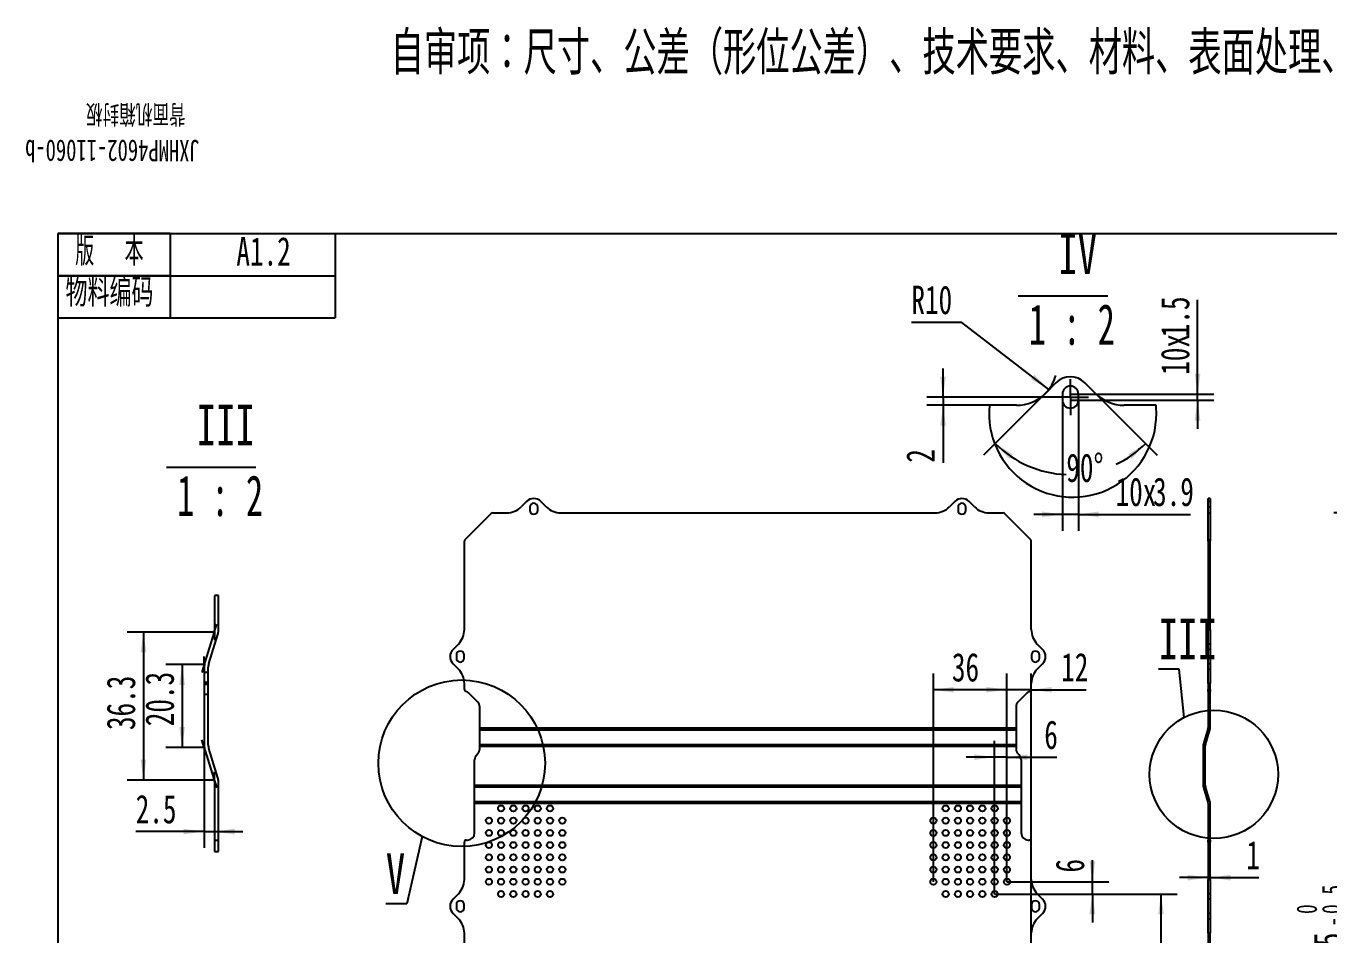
# Model space of a CAD drawing. Extents: x 10 to 515, y -34 to 231.
# Drawn here: x 10.3 to 170, y 119.4 to 230.9 of the extents above; entities that cross this region are included whole.
import ezdxf

# ---------------------------------------------------------------- set-up
doc = ezdxf.new("R2010")
doc.units = 0
doc.linetypes.add('SLD-SOLID', pattern=[0])
doc.layers.get('0').update_dxf_attribs({"linetype": 'CONTINUOUS'})
for name, color, linetype in [('FORMAT', 7, 'SLD-SOLID'), ('细实线层', 7, 'SLD-SOLID'), ('轮廓实线层', 7, 'SLD-SOLID')]:
    doc.layers.add(name, color=color, linetype=linetype)
doc.styles.add('SLDTEXTSTYLE0', font='TXT', dxfattribs={"width": 0.7, "bigfont": 'bigfont'})
doc.styles.add('SLDTEXTSTYLE1', font='TXT', dxfattribs={"width": 0.7})
doc.styles.add('SLDTEXTSTYLE26', font='TXT', dxfattribs={"width": 0.6, "bigfont": 'bigfont'})
doc.styles.add('SLDTEXTSTYLE27', font='TXT', dxfattribs={"width": 0.62})
doc.dimstyles.new('SLDDIMSTYLE1', dxfattribs={"dimtxt": 3.5, "dimasz": 2.5, "dimexe": 0, "dimexo": 0.0625, "dimgap": 0.875, "dimtad": 2, "dimlfac": 4, "dimrnd": 1e-09, "dimzin": 12, "dimtxsty": 'SLDTEXTSTYLE1', "dimsah": 1, "dimcen": 0.09, "dimazin": 3, "dimtfac": 1, "dimtmove": 0, "dimatfit": 3, "dimtolj": 1, "dimtzin": 12})
doc.dimstyles.new('SLDDIMSTYLE10', dxfattribs={"dimtxt": 3.5, "dimasz": 2.5, "dimexe": 0, "dimexo": 0.0625, "dimgap": 0.875, "dimtad": 0, "dimtih": 1, "dimtoh": 1, "dimlfac": 2, "dimrnd": 1e-09, "dimzin": 12, "dimtxsty": 'SLDTEXTSTYLE1', "dimsah": 1, "dimcen": 0, "dimazin": 3, "dimtfac": 1, "dimtofl": 0, "dimtmove": 0, "dimatfit": 3, "dimtolj": 1, "dimtzin": 12})
doc.dimstyles.new('SLDDIMSTYLE2', dxfattribs={"dimtxt": 0.18, "dimasz": 2.5, "dimexe": 0, "dimexo": 0.0625, "dimgap": 0, "dimtad": 0, "dimtih": 1, "dimtoh": 1, "dimdec": 0, "dimrnd": 1e-09, "dimzin": 0, "dimtxsty": 'STANDARD', "dimblk1": 'NONE', "dimblk2": 'NONE', "dimsah": 1, "dimcen": 0.09, "dimazin": 3, "dimtfac": 2.5, "dimtdec": 0, "dimtofl": 0, "dimtmove": 0, "dimatfit": 3, "dimtolj": 1, "dimtzin": 0})
doc.dimstyles.new('SLDDIMSTYLE3', dxfattribs={"dimtxt": 3.5, "dimasz": 2.5, "dimexe": 0, "dimexo": 0.0625, "dimgap": 0.875, "dimtad": 2, "dimlfac": 4, "dimrnd": 1e-09, "dimzin": 12, "dimtxsty": 'SLDTEXTSTYLE1', "dimsah": 1, "dimcen": 0.09, "dimazin": 3, "dimtfac": 1, "dimtofl": 0, "dimtmove": 0, "dimatfit": 3, "dimtolj": 1, "dimtzin": 12})
doc.dimstyles.new('SLDDIMSTYLE4', dxfattribs={"dimtxt": 3.5, "dimasz": 2.5, "dimexe": 0, "dimexo": 0.0625, "dimgap": 0.875, "dimtad": 2, "dimlfac": 4, "dimrnd": 1e-09, "dimzin": 12, "dimtxsty": 'SLDTEXTSTYLE1', "dimsah": 1, "dimcen": 0.09, "dimazin": 3, "dimtol": 1, "dimtm": 0.5, "dimtfac": 1, "dimtdec": 1, "dimtofl": 0, "dimtmove": 0, "dimatfit": 3, "dimtolj": 1})
doc.dimstyles.new('SLDDIMSTYLE7', dxfattribs={"dimtxt": 3.5, "dimasz": 2.5, "dimexe": 0, "dimexo": 0.0625, "dimgap": 0.875, "dimtad": 2, "dimdec": 1, "dimlfac": 2, "dimrnd": 1e-09, "dimzin": 12, "dimtxsty": 'SLDTEXTSTYLE1', "dimsah": 1, "dimcen": 0.09, "dimazin": 3, "dimtfac": 1, "dimtofl": 0, "dimtmove": 0, "dimatfit": 3, "dimtolj": 1, "dimtzin": 12})
doc.dimstyles.new('SLDDIMSTYLE8', dxfattribs={"dimtxt": 3.5, "dimasz": 2.5, "dimexe": 0, "dimexo": 0.0625, "dimgap": 0.875, "dimtad": 2, "dimlfac": 2, "dimrnd": 1e-09, "dimzin": 12, "dimtxsty": 'SLDTEXTSTYLE1', "dimsah": 1, "dimcen": 0.09, "dimazin": 3, "dimtfac": 1, "dimtmove": 0, "dimatfit": 3, "dimtolj": 1, "dimtzin": 12})
doc.dimstyles.new('SLDDIMSTYLE9', dxfattribs={"dimtxt": 3.5, "dimasz": 2.5, "dimexe": 0, "dimexo": 0.0625, "dimgap": 0.875, "dimtad": 0, "dimtih": 1, "dimtoh": 1, "dimdec": 4, "dimlfac": 2, "dimzin": 12, "dimtxsty": 'SLDTEXTSTYLE1', "dimsah": 1, "dimcen": 0.09, "dimazin": 3, "dimtfac": 1, "dimtofl": 0, "dimtmove": 0, "dimatfit": 3, "dimtolj": 1, "dimtzin": 12})

# ---------------------------------------------------------------- blocks, each defined once
blk = doc.blocks.new('SW_NOTE_0_17')
at = {"layer": 'FORMAT', "color": 0, "attachment_point": 2, "rotation": 180}
for s, insert, char_height, style in [('背面机箱封板', (-14.25, 1.12), 2.646, 'SLDTEXTSTYLE0'), ('JXHMP4602-11060-b', (-17.12, -3.41), 2.6458, 'SLDTEXTSTYLE1')]:
    blk.add_mtext(s, dxfattribs=dict(at, insert=insert, char_height=char_height, style=style))
blk = doc.blocks.new('_D')
at = {"layer": 'FORMAT'}
for p, q in [((155.19, 126.47), (151.69, 126.47)), ((155.44, 126.47), (155.19, 126.47)), ((155.44, 126.47), (161.4, 126.47))]:
    blk.add_line(p, q, dxfattribs=at)
for points in [[(155.19, 126.47), (152.69, 126.82), (152.69, 126.12)], [(155.44, 126.47), (157.94, 126.12), (157.94, 126.82)]]:
    blk.add_solid(points, dxfattribs=at)
at = {"layer": 'FORMAT', "insert": (159.87, 130.98), "char_height": 3.5, "attachment_point": 1, "style": 'SLDTEXTSTYLE1'}
blk.add_mtext('1', dxfattribs=at)
blk = doc.blocks.new('_NONE')
blk = doc.blocks.new('_D_6')
at = {"layer": 'FORMAT'}
for p, q in [((196.35, 171.21), (170.61, 171.21)), ((172.61, 171.21), (172.61, 75.52)), ((202.66, 75.52), (170.61, 75.52))]:
    blk.add_line(p, q, dxfattribs=at)
for points in [[(172.61, 171.21), (172.26, 168.71), (172.96, 168.71)], [(172.61, 75.52), (172.96, 78.02), (172.26, 78.02)]]:
    blk.add_solid(points, dxfattribs=at)
at = {"layer": 'FORMAT', "attachment_point": 1, "rotation": 90, "style": 'SLDTEXTSTYLE1'}
for s, insert, char_height in [('0.5', (169.13, 122.01), 2.5), ('0', (166.02, 122.01), 2.5), ('-', (169.13, 120.47), 2.5), ('382.75', (168.1, 109.73), 3.5)]:
    blk.add_mtext(s, dxfattribs=dict(at, insert=insert, char_height=char_height))
blk = doc.blocks.new('_D_24')
at = {"layer": 'FORMAT'}
for p, q in [((32.11, 152.59), (27.41, 152.59)), ((29.41, 152.59), (29.41, 142.43)), ((32.11, 142.43), (27.41, 142.43))]:
    blk.add_line(p, q, dxfattribs=at)
for points in [[(29.41, 152.59), (29.06, 150.09), (29.76, 150.09)], [(29.41, 142.43), (29.76, 144.93), (29.06, 144.93)]]:
    blk.add_solid(points, dxfattribs=at)
at = {"layer": 'FORMAT', "insert": (24.9, 145.04), "char_height": 3.5, "attachment_point": 1, "rotation": 90, "style": 'SLDTEXTSTYLE1'}
blk.add_mtext('20.3', dxfattribs=at)
blk = doc.blocks.new('_D_25')
at = {"layer": 'FORMAT'}
for p, q in [((33.36, 156.59), (22.67, 156.59)), ((24.67, 156.59), (24.67, 138.43)), ((33.36, 138.43), (22.67, 138.43))]:
    blk.add_line(p, q, dxfattribs=at)
for points in [[(24.67, 156.59), (24.32, 154.09), (25.02, 154.09)], [(24.67, 138.43), (25.02, 140.93), (24.32, 140.93)]]:
    blk.add_solid(points, dxfattribs=at)
at = {"layer": 'FORMAT', "insert": (20.15, 144.57), "char_height": 3.5, "attachment_point": 1, "rotation": 90, "style": 'SLDTEXTSTYLE1'}
blk.add_mtext('36.3', dxfattribs=at)
blk = doc.blocks.new('_D_26')
at = {"layer": 'FORMAT'}
for p, q in [((32.11, 142.74), (32.11, 130.12)), ((32.11, 132.12), (23.72, 132.12)), ((32.11, 132.12), (33.36, 132.12)), ((33.36, 132.12), (36.86, 132.12))]:
    blk.add_line(p, q, dxfattribs=at)
for points in [[(32.11, 132.12), (29.61, 132.47), (29.61, 131.77)], [(33.36, 132.12), (35.86, 131.77), (35.86, 132.47)]]:
    blk.add_solid(points, dxfattribs=at)
at = {"layer": 'FORMAT', "insert": (23.72, 136.63), "char_height": 3.5, "attachment_point": 1, "style": 'SLDTEXTSTYLE1'}
blk.add_mtext('2.5', dxfattribs=at)
blk = doc.blocks.new('SW_NOTE_0_19')
at = {"layer": 'FORMAT', "color": 0}
blk.add_line((-4.44, -1.22), (6.52, -1.22), dxfattribs=at)
at = {"layer": 'FORMAT', "color": 0, "char_height": 5, "attachment_point": 2}
for s, insert, style in [('III', (2.81, 6.45), 'SLDTEXTSTYLE1'), ('1 : 2', (2.12, -2.22), 'SLDTEXTSTYLE27')]:
    blk.add_mtext(s, dxfattribs=dict(at, insert=insert, style=style))
blk = doc.blocks.new('_D_27')
at = {"layer": 'FORMAT'}
for p, q in [((137.33, 185.02), (137.33, 169.02)), ((139.28, 185.02), (139.28, 169.02)), ((137.33, 171.02), (133.83, 171.02)), ((139.28, 171.02), (137.33, 171.02)), ((139.28, 171.02), (153.04, 171.02))]:
    blk.add_line(p, q, dxfattribs=at)
for points in [[(137.33, 171.02), (134.83, 171.37), (134.83, 170.67)], [(139.28, 171.02), (141.78, 170.67), (141.78, 171.37)]]:
    blk.add_solid(points, dxfattribs=at)
at = {"layer": 'FORMAT', "char_height": 3.5, "attachment_point": 1, "style": 'SLDTEXTSTYLE1'}
for s, insert in [('10x', (143.84, 175.54)), ('3.9', (148.44, 175.54))]:
    blk.add_mtext(s, dxfattribs=dict(at, insert=insert))
blk = doc.blocks.new('_D_28')
at = {"layer": 'FORMAT'}
for p, q in [((153.89, 185.77), (153.89, 197.35)), ((138.31, 185.77), (155.89, 185.77)), ((153.89, 185.02), (153.89, 185.77)), ((138.31, 185.02), (155.89, 185.02)), ((153.89, 185.02), (153.89, 181.52))]:
    blk.add_line(p, q, dxfattribs=at)
for points in [[(153.89, 185.77), (154.24, 188.27), (153.54, 188.27)], [(153.89, 185.02), (153.54, 182.52), (154.24, 182.52)]]:
    blk.add_solid(points, dxfattribs=at)
at = {"layer": 'FORMAT', "char_height": 3.5, "attachment_point": 1, "rotation": 90, "style": 'SLDTEXTSTYLE1'}
for s, insert in [('1.5', (149.38, 192.74)), ('10x', (149.38, 188.14))]:
    blk.add_mtext(s, dxfattribs=dict(at, insert=insert))
blk = doc.blocks.new('_D_29')
at = {"layer": 'FORMAT'}
for p, q in [((135.23, 185.86), (127.67, 178.3)), ((141.38, 185.86), (148.94, 178.3))]:
    blk.add_line(p, q, dxfattribs=at)
for start, end in [(225, 267.7575), (295.497, 315)]:
    blk.add_arc((138.31, 188.93), 13.04, start, end, dxfattribs=at)
for points in [[(129.08, 179.71), (130.79, 177.85), (131.23, 178.39)], [(147.53, 179.71), (145.38, 178.39), (145.82, 177.85)]]:
    blk.add_solid(points, dxfattribs=at)
at = {"layer": 'FORMAT', "insert": (137.8, 178.49), "char_height": 3.5, "attachment_point": 1, "style": 'SLDTEXTSTYLE1'}
blk.add_mtext('90°', dxfattribs=at)
blk = doc.blocks.new('_D_30')
at = {"layer": 'FORMAT'}
for p, q in [((122.69, 185.4), (122.69, 188.9)), ((136.08, 185.4), (120.69, 185.4)), ((122.69, 185.4), (122.69, 184.4)), ((128.37, 184.4), (120.69, 184.4)), ((122.69, 184.4), (122.69, 177.36))]:
    blk.add_line(p, q, dxfattribs=at)
for points in [[(122.69, 185.4), (123.04, 187.9), (122.34, 187.9)], [(122.69, 184.4), (122.34, 181.9), (123.04, 181.9)]]:
    blk.add_solid(points, dxfattribs=at)
at = {"layer": 'FORMAT', "insert": (118.18, 177.36), "char_height": 3.5, "attachment_point": 1, "rotation": 90, "style": 'SLDTEXTSTYLE1'}
blk.add_mtext('2', dxfattribs=at)
blk = doc.blocks.new('_D_31')
at = {"layer": 'FORMAT'}
for p, q in [((125, 194.57), (118.81, 194.57)), ((135.66, 186.34), (125, 194.57))]:
    blk.add_line(p, q, dxfattribs=at)
blk.add_arc((131.7, 189.4), 5, 315, 344.1512, dxfattribs=at)
blk.add_solid([(135.66, 186.34), (133.89, 188.15), (133.46, 187.59)], dxfattribs=at)
at = {"layer": 'FORMAT', "insert": (118.81, 199.08), "char_height": 3.5, "attachment_point": 1, "style": 'SLDTEXTSTYLE1'}
blk.add_mtext('R10', dxfattribs=at)
blk = doc.blocks.new('SW_NOTE_0_20')
at = {"layer": 'FORMAT', "color": 0}
blk.add_line((-4.07, -1.22), (6.89, -1.22), dxfattribs=at)
at = {"layer": 'FORMAT', "color": 0, "char_height": 5, "attachment_point": 2}
for s, insert, style in [('IV', (3.2, 6.45), 'SLDTEXTSTYLE1'), ('1 : 2', (2.49, -2.22), 'SLDTEXTSTYLE27')]:
    blk.add_mtext(s, dxfattribs=dict(at, insert=insert, style=style))
blk = doc.blocks.new('SW_CENTERMARKSYMBOL_10')
at = {"layer": 'FORMAT', "color": 0}
for p, q in [((0, 1.25), (0, 2.22)), ((-1.25, 0), (-2.23, 0)), ((0, 0), (-1.25, 0)), ((0, 0), (0, 1.25)), ((0, 0), (0, -1.25)), ((0, 0), (1.25, 0)), ((1.25, 0), (2.22, 0)), ((0, -1.25), (0, -2.23))]:
    blk.add_line(p, q, dxfattribs=at)
blk = doc.blocks.new('_D_38')
at = {"layer": 'FORMAT'}
for p, q in [((141, 125.96), (141, 128.62)), ((130.51, 125.96), (143, 125.96)), ((141, 124.46), (141, 125.96)), ((129.01, 124.46), (143, 124.46)), ((141, 124.46), (141, 120.96))]:
    blk.add_line(p, q, dxfattribs=at)
for points in [[(141, 125.96), (141.35, 128.46), (140.65, 128.46)], [(141, 124.46), (140.65, 121.96), (141.35, 121.96)]]:
    blk.add_solid(points, dxfattribs=at)
at = {"layer": 'FORMAT', "insert": (136.49, 127.09), "char_height": 3.5, "attachment_point": 1, "rotation": 90, "style": 'SLDTEXTSTYLE1'}
blk.add_mtext('6', dxfattribs=at)
blk = doc.blocks.new('_D_39')
at = {"layer": 'FORMAT'}
for p, q in [((129.01, 124.46), (129.01, 143.24)), ((130.51, 125.96), (130.51, 143.24)), ((129.01, 141.24), (125.51, 141.24)), ((130.51, 141.24), (129.01, 141.24)), ((130.51, 141.24), (136.63, 141.24))]:
    blk.add_line(p, q, dxfattribs=at)
for points in [[(129.01, 141.24), (126.51, 141.59), (126.51, 140.89)], [(130.51, 141.24), (133.01, 140.89), (133.01, 141.59)]]:
    blk.add_solid(points, dxfattribs=at)
at = {"layer": 'FORMAT', "insert": (135.1, 145.75), "char_height": 3.5, "attachment_point": 1, "style": 'SLDTEXTSTYLE1'}
blk.add_mtext('6', dxfattribs=at)
blk = doc.blocks.new('_D_40')
at = {"layer": 'FORMAT'}
for p, q in [((121.51, 125.96), (121.51, 151.51)), ((130.51, 125.96), (130.51, 151.51)), ((130.51, 149.51), (121.51, 149.51))]:
    blk.add_line(p, q, dxfattribs=at)
for points in [[(121.51, 149.51), (124.01, 149.16), (124.01, 149.86)], [(130.51, 149.51), (128.01, 149.86), (128.01, 149.16)]]:
    blk.add_solid(points, dxfattribs=at)
at = {"layer": 'FORMAT', "insert": (123.78, 154.03), "char_height": 3.5, "attachment_point": 1, "style": 'SLDTEXTSTYLE1'}
blk.add_mtext('36', dxfattribs=at)
blk = doc.blocks.new('_D_41')
at = {"layer": 'FORMAT'}
for p, q in [((130.51, 125.96), (130.51, 151.51)), ((133.51, 119.65), (133.51, 151.51)), ((130.51, 149.51), (127.01, 149.51)), ((133.51, 149.51), (130.51, 149.51)), ((133.51, 149.51), (140.24, 149.51))]:
    blk.add_line(p, q, dxfattribs=at)
for points in [[(130.51, 149.51), (128.01, 149.86), (128.01, 149.16)], [(133.51, 149.51), (136.01, 149.16), (136.01, 149.86)]]:
    blk.add_solid(points, dxfattribs=at)
at = {"layer": 'FORMAT', "insert": (137.17, 154.03), "char_height": 3.5, "attachment_point": 1, "style": 'SLDTEXTSTYLE1'}
blk.add_mtext('12', dxfattribs=at)
blk = doc.blocks.new('_D_42')
at = {"layer": 'FORMAT'}
for p, q in [((129.01, 124.46), (151.41, 124.46)), ((149.41, 124.46), (149.41, 75.52)), ((123.84, 75.52), (151.41, 75.52))]:
    blk.add_line(p, q, dxfattribs=at)
for points in [[(149.41, 124.46), (149.06, 121.96), (149.76, 121.96)], [(149.41, 75.52), (149.76, 78.02), (149.06, 78.02)]]:
    blk.add_solid(points, dxfattribs=at)
at = {"layer": 'FORMAT', "insert": (144.9, 86.31), "char_height": 3.5, "attachment_point": 1, "rotation": 90, "style": 'SLDTEXTSTYLE1'}
blk.add_mtext('195.75', dxfattribs=at)

msp = doc.modelspace()

# ---------------------------------------------------------------- linework, layer by layer
at = {"color": 7, "linetype": 'SLD-SOLID'}
for p, q in [((136.537761, 187.165374), (135.234461, 185.862074)), ((141.376597, 185.862074), (140.073295, 187.165374)), ((137.330529, 185.772607), (137.330529, 185.022602)), ((139.280529, 185.022602), (139.280529, 185.772607)), ((131.698927, 184.397603), (128.37405, 184.397603)), ((148.80021, 184.397603), (144.91213, 184.397603)), ((71.629854, 172.590607), (70.978203, 171.938956)), ((74.049271, 171.938956), (73.397621, 172.590607)), ((124.129854, 172.590607), (123.478203, 171.938956)), ((126.549271, 171.938956), (125.897621, 172.590607)), ((155.438716, 172.956723), (155.188716, 172.956723)), ((155.188716, 172.590607), (155.188716, 172.956723)), ((155.438716, 172.590607), (155.188716, 172.590607)), ((155.188716, 171.938956), (155.188716, 172.590607)), ((155.438716, 172.956723), (155.438716, 172.590607)), ((155.438716, 172.590607), (155.438716, 171.938956)), ((67.315514, 171.1335), (64.086961, 167.904947)), ((67.492291, 171.206723), (69.210437, 171.206723)), ((72.026237, 171.894223), (72.026237, 171.519223)), ((73.001237, 171.519223), (73.001237, 171.894223)), ((75.817038, 171.206723), (121.710437, 171.206723)), ((124.526237, 171.894223), (124.526237, 171.519223)), ((125.501237, 171.519223), (125.501237, 171.894223)), ((128.317038, 171.206723), (130.035184, 171.206723)), ((133.440514, 167.904947), (130.211961, 171.1335)), ((155.188716, 171.938956), (155.438716, 171.938956)), ((155.188716, 171.206723), (155.188716, 171.938956)), ((155.188716, 171.206723), (155.438716, 171.206723)), ((155.188716, 171.1335), (155.188716, 171.206723)), ((155.438716, 171.1335), (155.188716, 171.1335)), ((155.188716, 167.904947), (155.188716, 171.1335)), ((155.438716, 171.938956), (155.438716, 171.206723)), ((155.438716, 171.206723), (155.438716, 171.1335)), ((155.438716, 171.1335), (155.438716, 167.904947)), ((64.013737, 156.885024), (64.013737, 167.72817)), ((133.513737, 156.885024), (133.513737, 167.72817)), ((155.188716, 167.904947), (155.438716, 167.904947)), ((155.188716, 167.72817), (155.188716, 167.904947)), ((155.438716, 167.72817), (155.188716, 167.72817)), ((155.188716, 167.72817), (155.188716, 156.885024)), ((155.438716, 167.904947), (155.438716, 167.72817)), ((155.438716, 156.885024), (155.438716, 167.72817)), ((33.36297, 161.042499), (33.36297, 156.739848)), ((33.86297, 156.739848), (33.86297, 161.079096)), ((155.188716, 156.885024), (155.438716, 156.885024)), ((155.188716, 155.117257), (155.188716, 156.885024)), ((155.438716, 156.885024), (155.438716, 155.117257)), ((33.31745, 156.441572), (32.20401, 152.87857)), ((32.68125, 152.729439), (33.79469, 156.292441)), ((63.281504, 155.117257), (62.629854, 154.465607)), ((134.897621, 154.465607), (134.24597, 155.117257)), ((155.438716, 155.117257), (155.188716, 155.117257)), ((155.188716, 154.465607), (155.188716, 155.117257)), ((155.438716, 155.117257), (155.438716, 154.465607)), ((63.026237, 153.769223), (63.026237, 153.394223)), ((64.001237, 153.394223), (64.001237, 153.769223)), ((133.526237, 153.769223), (133.526237, 153.394223)), ((134.501237, 153.394223), (134.501237, 153.769223)), ((155.188716, 152.69784), (155.188716, 154.465607)), ((155.438716, 154.465607), (155.188716, 154.465607)), ((155.438716, 154.465607), (155.438716, 152.69784)), ((32.11297, 152.282017), (32.11297, 151.635932)), ((32.61297, 151.635932), (32.61297, 152.282017)), ((62.629854, 152.69784), (63.281504, 152.046189)), ((134.24597, 152.046189), (134.897621, 152.69784)), ((155.438716, 152.69784), (155.188716, 152.69784)), ((155.188716, 152.046189), (155.188716, 152.69784)), ((155.188716, 152.046189), (155.438716, 152.046189)), ((155.188716, 150.278422), (155.188716, 152.046189)), ((155.438716, 152.69784), (155.438716, 152.046189)), ((155.438716, 152.046189), (155.438716, 150.278422)), ((32.61297, 151.635932), (32.11297, 151.635932)), ((32.11297, 151.635932), (32.11297, 150.398495)), ((32.61297, 150.398495), (32.11297, 150.398495)), ((32.11297, 150.398495), (32.11297, 150.173622)), ((32.61297, 150.173622), (32.11297, 150.173622)), ((32.11297, 150.173622), (32.11297, 148.936185)), ((32.61297, 150.398495), (32.61297, 151.635932)), ((32.61297, 150.173622), (32.61297, 150.398495)), ((32.61297, 148.936185), (32.61297, 150.173622)), ((64.013737, 149.53916), (64.013737, 150.278422)), ((133.513737, 149.53916), (133.513737, 150.278422)), ((155.438716, 150.278422), (155.188716, 150.278422)), ((155.188716, 150.278422), (155.188716, 149.53916)), ((155.438716, 149.53916), (155.438716, 150.278422)), ((32.61297, 148.936185), (32.11297, 148.936185)), ((32.11297, 148.936185), (32.11297, 142.739857)), ((32.61297, 142.739857), (32.61297, 148.936185)), ((65.632456, 148.012942), (64.567545, 149.077853)), ((132.95993, 149.077853), (131.895019, 148.012942)), ((155.188716, 149.53916), (155.438716, 149.53916)), ((155.188716, 149.299154), (155.188716, 149.53916)), ((155.438716, 149.299154), (155.188716, 149.299154)), ((155.188716, 149.299154), (155.188716, 149.077853)), ((155.438716, 149.077853), (155.188716, 149.077853)), ((155.188716, 149.077853), (155.188716, 148.012942)), ((155.438716, 149.53916), (155.438716, 149.299154)), ((155.438716, 149.077853), (155.438716, 149.299154)), ((155.438716, 148.012942), (155.438716, 149.077853)), ((65.888737, 144.821181), (65.888737, 147.394223)), ((131.638737, 147.394223), (131.638737, 144.821181)), ((155.438716, 148.012942), (155.188716, 148.012942)), ((155.188716, 148.012942), (155.188716, 147.394223)), ((155.438716, 147.394223), (155.188716, 147.394223)), ((155.188716, 147.394223), (155.188716, 144.821181)), ((155.438716, 147.394223), (155.438716, 148.012942)), ((155.438716, 144.821181), (155.438716, 147.394223)), ((65.888737, 144.821181), (131.638737, 144.821181)), ((65.888737, 144.597475), (65.888737, 144.821181)), ((65.888737, 144.597475), (131.638737, 144.597475)), ((65.888737, 142.815971), (65.888737, 144.597475)), ((131.638737, 144.821181), (131.638737, 144.597475)), ((131.638737, 144.597475), (131.638737, 142.815971)), ((155.165956, 144.672044), (154.609236, 142.89054)), ((154.847856, 142.815971), (155.404576, 144.597475)), ((33.79469, 138.729433), (32.68125, 142.292442)), ((65.888737, 142.815971), (131.638737, 142.815971)), ((65.888737, 142.592265), (65.888737, 142.815971)), ((65.888737, 142.592265), (131.638737, 142.592265)), ((65.888737, 142.269223), (65.888737, 142.592265)), ((131.638737, 142.815971), (131.638737, 142.592265)), ((131.638737, 142.592265), (131.638737, 142.269223)), ((154.563716, 142.592265), (154.563716, 142.269223)), ((154.813716, 142.269223), (154.563716, 142.269223)), ((154.563716, 142.269223), (154.563716, 141.650505)), ((154.813716, 142.269223), (154.813716, 142.592265)), ((154.813716, 141.650505), (154.813716, 142.269223)), ((32.20401, 142.143304), (33.31745, 138.580295)), ((65.263737, 137.821181), (65.263737, 140.919349)), ((65.520019, 141.538068), (65.632456, 141.650505)), ((131.895019, 141.650505), (132.007456, 141.538068)), ((132.263737, 140.919349), (132.263737, 137.821181)), ((154.813716, 141.650505), (154.563716, 141.650505)), ((154.563716, 141.650505), (154.563716, 141.538068)), ((154.813716, 141.538068), (154.563716, 141.538068)), ((154.563716, 141.538068), (154.563716, 140.919349)), ((154.813716, 140.919349), (154.563716, 140.919349)), ((154.563716, 140.919349), (154.563716, 137.821181)), ((154.813716, 141.538068), (154.813716, 141.650505)), ((154.813716, 140.919349), (154.813716, 141.538068)), ((154.813716, 137.821181), (154.813716, 140.919349)), ((33.36297, 138.282018), (33.36297, 131.010937)), ((33.86297, 131.010937), (33.86297, 138.282018)), ((65.263737, 137.821181), (132.263737, 137.821181)), ((65.263737, 137.597475), (65.263737, 137.821181)), ((65.263737, 137.597475), (132.263737, 137.597475)), ((65.263737, 135.815971), (65.263737, 137.597475)), ((132.263737, 137.821181), (132.263737, 137.597475)), ((132.263737, 137.597475), (132.263737, 135.815971)), ((154.609236, 137.522906), (155.165956, 135.741403)), ((155.404576, 135.815971), (154.847856, 137.597475)), ((65.263737, 135.592265), (65.263737, 135.815971)), ((65.263737, 135.815971), (132.263737, 135.815971)), ((132.263737, 135.815971), (132.263737, 135.592265)), ((65.263737, 131.956723), (65.263737, 135.592265)), ((65.263737, 135.592265), (132.263737, 135.592265)), ((132.263737, 135.592265), (132.263737, 131.956723)), ((155.188716, 135.592265), (155.188716, 131.956723)), ((155.438716, 131.956723), (155.438716, 135.592265)), ((33.86297, 131.010937), (33.36297, 131.010937)), ((33.36297, 131.010937), (33.36297, 129.693779)), ((33.86297, 129.657181), (33.86297, 131.010937)), ((64.263737, 131.081723), (64.388737, 131.081723)), ((133.138737, 131.081723), (133.263737, 131.081723)), ((155.438716, 131.956723), (155.188716, 131.956723)), ((155.188716, 131.956723), (155.188716, 131.081723)), ((155.188716, 131.081723), (155.438716, 131.081723)), ((155.188716, 130.831723), (155.188716, 131.081723)), ((155.438716, 131.081723), (155.438716, 131.956723)), ((155.438716, 131.081723), (155.438716, 130.831723)), ((64.013737, 126.260024), (64.013737, 130.831723)), ((133.513737, 126.260024), (133.513737, 130.831723)), ((155.438716, 130.831723), (155.188716, 130.831723)), ((155.188716, 130.831723), (155.188716, 126.260024)), ((155.438716, 126.260024), (155.438716, 130.831723)), ((155.188716, 126.260024), (155.438716, 126.260024)), ((155.188716, 124.492257), (155.188716, 126.260024)), ((155.438716, 126.260024), (155.438716, 124.492257)), ((63.281504, 124.492257), (62.629854, 123.840607)), ((63.026237, 123.144223), (63.026237, 122.769223)), ((64.001237, 122.769223), (64.001237, 123.144223)), ((133.526237, 123.144223), (133.526237, 122.769223)), ((134.897621, 123.840607), (134.24597, 124.492257)), ((134.501237, 122.769223), (134.501237, 123.144223)), ((155.438716, 124.492257), (155.188716, 124.492257)), ((155.188716, 123.840607), (155.188716, 124.492257)), ((155.438716, 123.840607), (155.188716, 123.840607)), ((155.188716, 122.07284), (155.188716, 123.840607)), ((155.438716, 124.492257), (155.438716, 123.840607)), ((155.438716, 123.840607), (155.438716, 122.07284)), ((62.629854, 122.07284), (63.281504, 121.421189)), ((134.24597, 121.421189), (134.897621, 122.07284)), ((155.438716, 122.07284), (155.188716, 122.07284)), ((155.188716, 121.421189), (155.188716, 122.07284)), ((155.188716, 121.421189), (155.438716, 121.421189)), ((155.188716, 119.653422), (155.188716, 121.421189)), ((155.438716, 122.07284), (155.438716, 121.421189)), ((155.438716, 121.421189), (155.438716, 119.653422)), ((64.013737, 85.510024), (64.013737, 119.653422)), ((133.513737, 100.456723), (133.513737, 119.653422)), ((155.438716, 119.653422), (155.188716, 119.653422)), ((155.188716, 119.653422), (155.188716, 85.510024)), ((155.438716, 85.510024), (155.438716, 119.653422))]:
    msp.add_line(p, q, dxfattribs=at)
for centre in [(68.513737, 134.956723), (70.013737, 134.956723), (71.513737, 134.956723), (73.013737, 134.956723), (74.513737, 134.956723), (123.013737, 134.956723), (124.513737, 134.956723), (126.013737, 134.956723), (127.513737, 134.956723), (129.013737, 134.956723), (67.013737, 133.456723), (68.513737, 133.456723), (70.013737, 133.456723), (71.513737, 133.456723), (73.013737, 133.456723), (74.513737, 133.456723), (76.013737, 133.456723), (121.513737, 133.456723), (123.013737, 133.456723), (124.513737, 133.456723), (126.013737, 133.456723), (127.513737, 133.456723), (129.013737, 133.456723), (130.513737, 133.456723), (67.013737, 131.956723), (68.513737, 131.956723), (70.013737, 131.956723), (71.513737, 131.956723), (73.013737, 131.956723), (74.513737, 131.956723), (76.013737, 131.956723), (121.513737, 131.956723), (123.013737, 131.956723), (124.513737, 131.956723), (126.013737, 131.956723), (127.513737, 131.956723), (129.013737, 131.956723), (130.513737, 131.956723), (67.013737, 130.456723), (68.513737, 130.456723), (70.013737, 130.456723), (71.513737, 130.456723), (73.013737, 130.456723), (74.513737, 130.456723), (76.013737, 130.456723), (121.513737, 130.456723), (123.013737, 130.456723), (124.513737, 130.456723), (126.013737, 130.456723), (127.513737, 130.456723), (129.013737, 130.456723), (130.513737, 130.456723), (67.013737, 128.956723), (67.013737, 127.456723), (68.513737, 128.956723), (68.513737, 127.456723), (70.013737, 128.956723), (70.013737, 127.456723), (71.513737, 128.956723), (71.513737, 127.456723), (73.013737, 128.956723), (73.013737, 127.456723), (74.513737, 128.956723), (74.513737, 127.456723), (76.013737, 128.956723), (76.013737, 127.456723), (121.513737, 128.956723), (121.513737, 127.456723), (123.013737, 128.956723), (123.013737, 127.456723), (124.513737, 128.956723), (124.513737, 127.456723), (126.013737, 128.956723), (126.013737, 127.456723), (127.513737, 128.956723), (127.513737, 127.456723), (129.013737, 128.956723), (129.013737, 127.456723), (130.513737, 128.956723), (130.513737, 127.456723), (67.013737, 125.956723), (68.513737, 125.956723), (70.013737, 125.956723), (71.513737, 125.956723), (73.013737, 125.956723), (74.513737, 125.956723), (76.013737, 125.956723), (121.513737, 125.956723), (123.013737, 125.956723), (124.513737, 125.956723), (126.013737, 125.956723), (127.513737, 125.956723), (129.013737, 125.956723), (130.513737, 125.956723), (68.513737, 124.456723), (70.013737, 124.456723), (71.513737, 124.456723), (73.013737, 124.456723), (74.513737, 124.456723), (123.013737, 124.456723), (124.513737, 124.456723), (126.013737, 124.456723), (127.513737, 124.456723), (129.013737, 124.456723)]:
    msp.add_circle(centre, 0.375, dxfattribs=at)
for centre, radius, start, end in [((138.305528, 185.397591), 2.500011, 45.00026373, 134.99973627), ((131.698917, 189.397616), 5.000013, 270.00011626, 315.00002157), ((138.305529, 185.772605), 0.975, 0.00010946, 179.99989054), ((144.91214, 189.397611), 5.000009, 224.99995789, 269.9998936), ((138.58713, 183.391111), 10.262554, 174.37171432, 0.00004383), ((138.305529, 185.022604), 0.975, 180.00010946, 359.99989054), ((138.586889, 183.391109), 10.262794, 0.0000539, 5.62816356), ((72.513737, 171.706723), 1.25, 45, 135), ((125.013737, 171.706723), 1.25, 45, 135), ((67.492291, 170.956723), 0.25, 90, 135), ((69.210437, 173.706723), 2.5, 270, 315), ((72.513737, 171.894223), 0.4875, 0, 180), ((72.513737, 171.519223), 0.4875, 180, 0), ((75.817038, 173.706723), 2.5, 225, 270), ((121.710437, 173.706723), 2.5, 270, 315), ((125.013737, 171.894223), 0.4875, 0, 180), ((125.013737, 171.519223), 0.4875, 180, 0), ((128.317038, 173.706723), 2.5, 225, 270), ((130.035184, 170.956723), 0.25, 45, 90), ((64.263737, 167.72817), 0.25, 135, 180), ((133.263737, 167.72817), 0.25, 0, 45), ((34.764191, 145.332557), 15.772308, 93.27563232, 95.0969091), ((32.362888, 156.739859), 1.000082, 342.64669389, 359.99937081), ((32.362942, 156.739858), 1.500028, 342.64614066, 359.99963944), ((61.513737, 156.885024), 2.5, 315, 0), ((136.013737, 156.885024), 2.5, 180, 225), ((63.513737, 153.581723), 1.25, 135, 225), ((63.513737, 153.769223), 0.4875, 0, 180), ((63.513737, 153.394223), 0.4875, 180, 0), ((134.013737, 153.769223), 0.4875, 0, 180), ((134.013737, 153.394223), 0.4875, 180, 0), ((134.013737, 153.581723), 1.25, 315, 45), ((34.11295, 152.282023), 1.99998, 162.64588847, 180.00017622), ((34.112996, 152.282023), 1.500026, 162.64612798, 180.0002213), ((61.513737, 150.278422), 2.5, 0, 45), ((136.013737, 150.278422), 2.5, 135, 180), ((64.263737, 149.53916), 0.25, 180, 253.7445168), ((63.948826, 148.459134), 0.875, 45, 73.7445168), ((133.578648, 148.459134), 0.875, 106.2554832, 135), ((133.263737, 149.53916), 0.25, 286.2554832, 0), ((65.013737, 147.394223), 0.875, 0, 45), ((132.513737, 147.394223), 0.875, 135, 180), ((154.688716, 144.821181), 0.5, 342.64597536, 0), ((154.688716, 144.821181), 0.75, 342.64597536, 0), ((34.11295, 142.739851), 1.99998, 179.99982378, 197.35411153), ((34.112996, 142.739859), 1.500026, 180.00006329, 197.35387202), ((65.013737, 142.269223), 0.875, 315, 0), ((132.513737, 142.269223), 0.875, 180, 225), ((155.563716, 142.592265), 1, 162.64597536, 180), ((155.563716, 142.592265), 0.75, 162.64597536, 180), ((66.138737, 140.919349), 0.875, 135, 180), ((131.388737, 140.919349), 0.875, 0, 45), ((32.362985, 138.282022), 0.999985, 359.99978032, 17.35415498), ((32.362942, 138.282016), 1.500028, 0.00007596, 17.35385935), ((155.563716, 137.821181), 1, 180, 197.35402464), ((155.563716, 137.821181), 0.75, 180, 197.35402464), ((154.688716, 135.592265), 0.75, 0, 17.35402464), ((154.688716, 135.592265), 0.5, 0, 17.35402464), ((64.263737, 130.831723), 0.25, 90, 180), ((64.388737, 131.956723), 0.875, 270, 0), ((133.138737, 131.956723), 0.875, 180, 270), ((133.263737, 130.831723), 0.25, 0, 90), ((34.761077, 145.361183), 15.729662, 264.90062178, 266.72683679), ((61.513737, 126.260024), 2.5, 315, 0), ((136.013737, 126.260024), 2.5, 180, 225), ((63.513737, 122.956723), 1.25, 135, 225), ((63.513737, 123.144223), 0.4875, 0, 180), ((134.013737, 123.144223), 0.4875, 0, 180), ((134.013737, 122.956723), 1.25, 315, 45), ((63.513737, 122.769223), 0.4875, 180, 0), ((61.513737, 119.653422), 2.5, 0, 45), ((136.013737, 119.653422), 2.5, 135, 180), ((134.013737, 122.769223), 0.4875, 180, 0)]:
    msp.add_arc(centre, radius, start, end, dxfattribs=at)
at = {"layer": 'FORMAT'}
for p, q in [((27.935568, 205.450845), (14.185568, 205.450845)), ((14.185568, 205.450845), (14.185568, 200.276967)), ((27.935568, 205.450845), (27.935568, 195.13171)), ((27.935568, 205.450845), (27.935568, 200.276967)), ((48.178721, 205.450845), (48.178721, 195.13171)), ((14.185568, 200.276967), (48.178721, 200.276967)), ((27.935568, 200.276967), (14.185568, 200.276967)), ((14.185568, 195.13171), (48.178721, 195.13171)), ((33.31745, 156.441579), (33.661245, 157.541723)), ((33.36297, 156.739854), (33.36297, 155.587243)), ((32.11297, 152.282021), (32.11297, 153.587243)), ((32.20401, 152.878571), (31.814695, 151.632763)), ((32.20401, 142.143304), (31.814695, 143.389112)), ((32.11297, 142.739854), (32.11297, 141.434632)), ((33.36297, 138.282021), (33.36297, 139.434632)), ((33.31745, 138.580296), (33.661245, 137.480152))]:
    msp.add_line(p, q, dxfattribs=at)
at = {"layer": '细实线层'}
for centre, radius in [((63.685424, 140.496107), 10.212856), ((155.888014, 139.135323), 7.868316)]:
    msp.add_circle(centre, radius, dxfattribs=at)
at = {"layer": '轮廓实线层'}
for q in [(291.185568, 205.450845), (14.185568, 5.450845)]:
    msp.add_line((14.185568, 205.450845), q, dxfattribs=at)

# ---------------------------------------------------------------- block references
at = {"layer": 'FORMAT'}
for name, p in [('SW_NOTE_0_17', (37.987512, 217.70718)), ('SW_NOTE_0_20', (135.988992, 199.034117)), ('SW_CENTERMARKSYMBOL_10', (138.305529, 185.397605)), ('SW_NOTE_0_19', (31.946303, 178.036367))]:
    msp.add_blockref(name, p, dxfattribs=at)

# ---------------------------------------------------------------- texts
for s, insert, char_height, attachment_point, style in [('自审项：尺寸、公差（形位公差）、技术要求、材料、表面处理、粗糙度', (120.170097, 230.256535), 5.29166667, 2, 'SLDTEXTSTYLE0'), ('版  本', (16.314845, 205.029852), 3.5, 1, 'SLDTEXTSTYLE26'), ('A1.2', (39.395068, 205.029852), 3.5, 2, 'SLDTEXTSTYLE1'), ('物料编码', (15.117832, 199.977299), 3.5, 1, 'SLDTEXTSTYLE0')]:
    msp.add_mtext(s, dxfattribs=dict(at, insert=insert, char_height=char_height, attachment_point=attachment_point, style=style))
at = {"layer": '细实线层', "char_height": 5, "attachment_point": 1, "style": 'SLDTEXTSTYLE1'}
for s, insert in [('III', (149.122369, 158.244244)), ('V', (54.379529, 129.454492))]:
    msp.add_mtext(s, dxfattribs=dict(at, insert=insert))

# ---------------------------------------------------------------- dimensions: what is measured, and where the dimension line sits
at = {"layer": 'FORMAT'}
dim = msp.add_radius_dim(center=(131.698927, 189.3976), mpoint=(135.657699, 186.343403), dimstyle='SLDDIMSTYLE10', dxfattribs=at)
dim.commit()
dim.dimension.update_dxf_attribs({"geometry": '_D_31', "text_midpoint": (121.108346, 196.73332), "dimtype": 164})
dim = msp.add_linear_dim(base=(153.886892, 185.7726), p1=(138.305529, 185.0226), p2=(138.305529, 185.7726), angle=90, text='10x<>', dimstyle='SLDDIMSTYLE8', dxfattribs=at)
dim.commit()
dim.dimension.update_dxf_attribs({"geometry": '_D_28', "text_midpoint": (153.886892, 192.744373), "dimtype": 160})
for base, p1, p2, dimstyle, picture, middle in [((122.693009, 184.3976), (136.080529, 185.3976), (128.37405, 184.3976), 'SLDDIMSTYLE8', '_D_30', (122.693009, 178.126704)), ((172.614194, 75.519223), (196.354901, 171.206723), (202.658202, 75.519223), 'SLDDIMSTYLE4', '_D_6', (172.614194, 117.515325)), ((24.665306, 138.434632), (33.36297, 156.587243), (33.36297, 138.434632), 'SLDDIMSTYLE7', '_D_25', (24.665306, 147.633791)), ((29.409369, 142.434632), (32.11297, 152.587243), (32.11297, 142.434632), 'SLDDIMSTYLE7', '_D_24', (29.409369, 148.108532)), ((141.002401, 125.956723), (129.013737, 124.456723), (130.513737, 125.956723), 'SLDDIMSTYLE1', '_D_38', (141.002401, 127.853515)), ((149.411379, 75.519223), (129.013737, 124.456723), (123.835437, 75.519223), 'SLDDIMSTYLE3', '_D_42', (149.411379, 90.911411))]:
    dim = msp.add_linear_dim(base=base, p1=p1, p2=p2, angle=90, dimstyle=dimstyle, dxfattribs=at)
    dim.commit()
    dim.dimension.update_dxf_attribs({"geometry": picture, "text_midpoint": middle, "dimtype": 160})
dim = msp.add_angular_dim_2l(base=(133.079262, 176.982759), line1=((141.376596, 185.862066), (140.073296, 187.165367)), line2=((136.537762, 187.165367), (135.234461, 185.862066)), dimstyle='SLDDIMSTYLE9', dxfattribs=at)
dim.commit()
dim.dimension.update_dxf_attribs({"geometry": '_D_29', "text_midpoint": (140.857666, 176.142047), "dimtype": 162})
dim = msp.add_linear_dim(base=(137.330529, 171.023598), p1=(139.280529, 185.0226), p2=(137.330529, 185.0226), text='10x<>', dimstyle='SLDDIMSTYLE8', dxfattribs=at)
dim.commit()
dim.dimension.update_dxf_attribs({"geometry": '_D_27', "text_midpoint": (148.439551, 171.023598), "dimtype": 160})
for base, p1, p2, dimstyle, picture, middle in [((121.513737, 149.51389), (130.513737, 125.956723), (121.513737, 125.956723), 'SLDDIMSTYLE3', '_D_40', (125.312439, 149.51389)), ((130.513737, 149.51389), (133.513737, 119.653422), (130.513737, 125.956723), 'SLDDIMSTYLE1', '_D_41', (138.702936, 149.51389)), ((129.013737, 141.239888), (130.513737, 125.956723), (129.013737, 124.456723), 'SLDDIMSTYLE1', '_D_39', (135.864078, 141.239888)), ((33.36297, 132.118909), (32.11297, 142.739854), (33.36297, 129.693779), 'SLDDIMSTYLE8', '_D_26', (26.026122, 132.118909)), ((155.188716, 126.470215), (155.438716, 124.081723), (155.188716, 124.081723), 'SLDDIMSTYLE1', '_D', (160.635034, 126.470215))]:
    dim = msp.add_linear_dim(base=base, p1=p1, p2=p2, dimstyle=dimstyle, dxfattribs=at)
    dim.commit()
    dim.dimension.update_dxf_attribs({"geometry": picture, "text_midpoint": middle, "dimtype": 160})

# ---------------------------------------------------------------- leaders
at = {"layer": '细实线层', "has_arrowhead": 0}
for points in [[(152.232414, 146.10289), (151.634397, 152.030628), (149.122369, 152.030628)], [(58.837608, 131.507163), (56.950734, 123.240877), (54.379529, 123.240877)]]:
    msp.add_leader(points, dimstyle='SLDDIMSTYLE2', dxfattribs=at)

doc.saveas('drawing.dxf')
